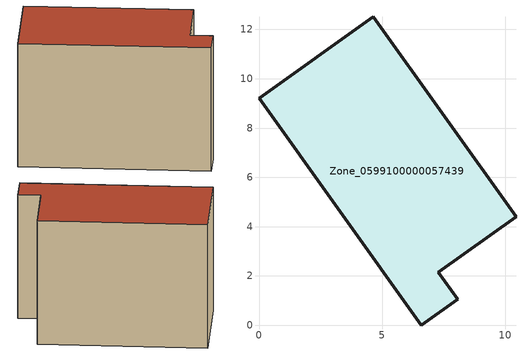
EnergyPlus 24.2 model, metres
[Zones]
Zone_0599100000057439
 floor ground (C_G): 0,9.2 4.63,12.51 10.43,4.4 7.28,2.15 8.06,1.04 6.59,0 z0
 wall outside (C_F): 4.63,12.51 0,9.2 6.59,0 8.06,1.04 7.28,2.15 10.43,4.4 4.63,12.51 z0:7.81
 roof outside (C_R): 0,9.2 6.59,0 8.06,1.04 7.28,2.15 10.43,4.4 4.63,12.51 z7.81
[BUILDING]
Pand.0599100000057439: North Axis=0; Terrain=City; Loads Convergence Tolerance Value=0.04; Temperature Convergence Tolerance Value=0.4; Solar Distribution=FullExterior; Maximum Number of Warmup Days=25; Minimum Number of Warmup Days=1
[Site:Location]
Rotterdam.The.Hague.AP_ZH_NLD Design_Conditions: Latitude=51.96; Longitude=4.45; Time Zone=1; Elevation=-4.5
[SITE:GROUNDTEMPERATURE:BUILDINGSURFACE]
18, 18, 18, 18, 18, 18, 18, 18, 18, 18, 18, 18
[MATERIAL] Thermal Absorptance=0.9; Solar Absorptance=0.7; Visible Absorptance=0.7
Name | Roughness | Thickness | Conductivity | Density | Specific Heat
G.TI.1975-1991 | MediumSmooth | 0.15 | 0.288461 | 540 | 1210
F.TI.1975-1991 | Rough | 0.3 | 0.230769 | 1920 | 840
R.TI.1975-1991 | MediumRough | 0.2 | 0.153846 | 1500 | 1000
[CONSTRUCTION]
C_G: G.TI.1975-1991
C_F: F.TI.1975-1991
C_R: R.TI.1975-1991
[ZONE]
Zone_0599100000057439: Type=1; Multiplier=1; Ceiling Height=Autocalculate; Volume=Autocalculate; Floor Area=autocalculate; Part of Total Floor Area=Yes
[ZONEINFILTRATION:DESIGNFLOWRATE]
Infil_Zone_0599100000057439: Zone or ZoneList or Space or SpaceList=Zone_0599100000057439; Schedule=AlwaysOn; Design Flow Rate Calculation Method=Flow/Area; Flow Rate per Floor Area=0.003; Constant Term Coefficient=1; Temperature Term Coefficient=0; Velocity Term Coefficient=0; Velocity Squared Term Coefficient=0
[HVACTEMPLATE:ZONE:IDEALLOADSAIRSYSTEM]
Zone_0599100000057439: Maximum Heating Supply Air Temperature=50; Minimum Cooling Supply Air Temperature=13; Maximum Heating Supply Air Humidity Ratio=0.0156; Minimum Cooling Supply Air Humidity Ratio=0.0077; Heating Limit=NoLimit; Cooling Limit=NoLimit; Dehumidification Control Type=ConstantSensibleHeatRatio; Cooling Sensible Heat Ratio=0.7; Dehumidification Setpoint=60; Humidification Control Type=None; Humidification Setpoint=30; Outdoor Air Method=None; Outdoor Air Flow Rate per Person=0.00944; Outdoor Air Flow Rate per Zone Floor Area=0; Outdoor Air Flow Rate per Zone=0; Demand Controlled Ventilation Type=None; Outdoor Air Economizer Type=NoEconomizer; Heat Recovery Type=None; Sensible Heat Recovery Effectiveness=0.7; Latent Heat Recovery Effectiveness=0.65
[ZONECONTROL:THERMOSTAT]
ThermostatControl_Zone_0599100000057439: Zone or ZoneList=Zone_0599100000057439; Control Type Schedule=DualSetpointControlType; Control 1=Thermostat_Zone_0599100000057439; Temperature Difference Between Cutout And Setpoint=0
[THERMOSTATSETPOINT:DUALSETPOINT]
Thermostat_Zone_0599100000057439: Heating Setpoint Temperature Schedule=HeatingSetpoint_Zone_0599100000057439; Cooling Setpoint Temperature Schedule=CoolingSetpoint_Zone_0599100000057439
[SCHEDULE:COMPACT]
HeatingSetpoint_Zone_0599100000057439: Through: 12/31, For: AllDays, Until: 24:00, 21
CoolingSetpoint_Zone_0599100000057439: Through: 12/31, For: AllDays, Until: 24:00, 24
DualSetpointControlType: Through: 12/31, For: AllDays, Until: 24:00, 4
AlwaysOn: Through: 12/31, For: AllDays, Until: 24:00, 1
